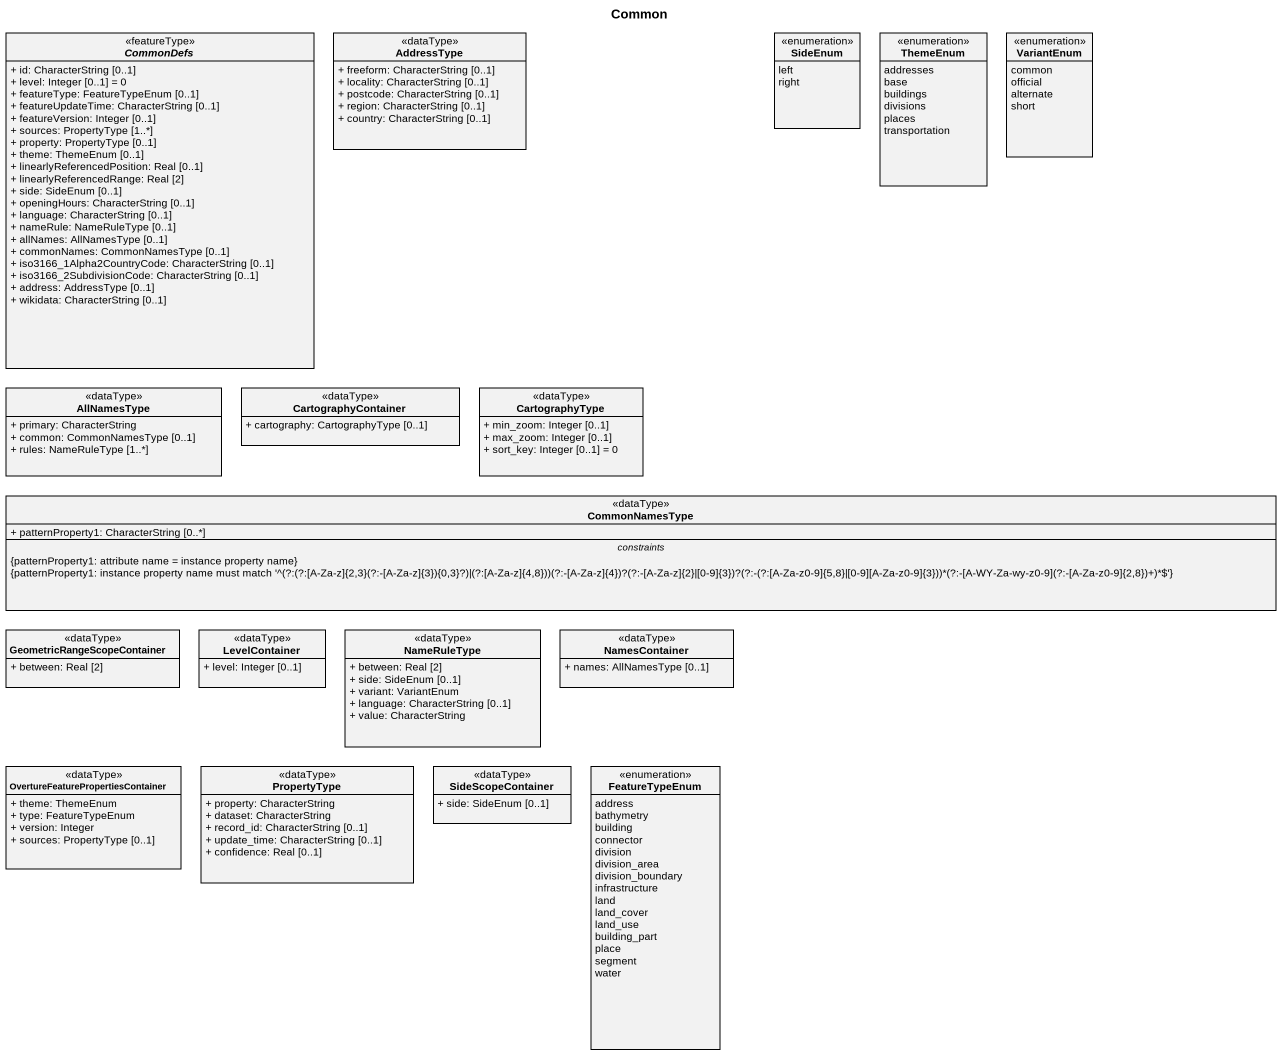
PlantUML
@startuml
title Common
hide circle
hide empty members
skinparam classAttributeIconSize 0
abstract class CommonDefs <<featureType>> {
  + id: CharacterString [0..1]
  + level: Integer [0..1] = 0
  + featureType: FeatureTypeEnum [0..1]
  + featureUpdateTime: CharacterString [0..1]
  + featureVersion: Integer [0..1]
  + sources: PropertyType [1..*]
  + property: PropertyType [0..1]
  + theme: ThemeEnum [0..1]
  + linearlyReferencedPosition: Real [0..1]
  + linearlyReferencedRange: Real [2]
  + side: SideEnum [0..1]
  + openingHours: CharacterString [0..1]
  + language: CharacterString [0..1]
  + nameRule: NameRuleType [0..1]
  + allNames: AllNamesType [0..1]
  + commonNames: CommonNamesType [0..1]
  + iso3166_1Alpha2CountryCode: CharacterString [0..1]
  + iso3166_2SubdivisionCode: CharacterString [0..1]
  + address: AddressType [0..1]
  + wikidata: CharacterString [0..1]
}
class AddressType <<dataType>> {
  + freeform: CharacterString [0..1]
  + locality: CharacterString [0..1]
  + postcode: CharacterString [0..1]
  + region: CharacterString [0..1]
  + country: CharacterString [0..1]
}
enum SideEnum {
  left
  right
}
enum ThemeEnum {
  addresses
  base
  buildings
  divisions
  places
  transportation
}
enum VariantEnum {
  common
  official
  alternate
  short
}
class AllNamesType <<dataType>> {
  + primary: CharacterString
  + common: CommonNamesType [0..1]
  + rules: NameRuleType [1..*]
}
class CartographyContainer <<dataType>> {
  + cartography: CartographyType [0..1]
}
class CartographyType <<dataType>> {
  + min_zoom: Integer [0..1]
  + max_zoom: Integer [0..1]
  + sort_key: Integer [0..1] = 0
}
class CommonNamesType <<dataType>> {
  + patternProperty1: CharacterString [0..*]
  -- constraints --
  {patternProperty1: attribute name = instance property name}
  {field} {patternProperty1: instance property name must match '^(?:(?:[A-Za-z]{2,3}(?:-[A-Za-z]{3}){0,3}?)|(?:[A-Za-z]{4,8}))(?:-[A-Za-z]{4})?(?:-[A-Za-z]{2}|[0-9]{3})?(?:-(?:[A-Za-z0-9]{5,8}|[0-9][A-Za-z0-9]{3}))*(?:-[A-WY-Za-wy-z0-9](?:-[A-Za-z0-9]{2,8})+)*$'}
}
class GeometricRangeScopeContainer <<dataType>> {
  + between: Real [2]
}
class LevelContainer <<dataType>> {
  + level: Integer [0..1]
}
class NameRuleType <<dataType>> {
  + between: Real [2]
  + side: SideEnum [0..1]
  + variant: VariantEnum
  + language: CharacterString [0..1]
  + value: CharacterString
}
class NamesContainer <<dataType>> {
  + names: AllNamesType [0..1]
}
class "OvertureFeaturePropertiesContainer" as OvertureFeaturePropertiesCon <<dataType>> {
  + theme: ThemeEnum
  + type: FeatureTypeEnum
  + version: Integer
  + sources: PropertyType [0..1]
}
class PropertyType <<dataType>> {
  + property: CharacterString
  + dataset: CharacterString
  + record_id: CharacterString [0..1]
  + update_time: CharacterString [0..1]
  + confidence: Real [0..1]
}
class SideScopeContainer <<dataType>> {
  + side: SideEnum [0..1]
}
enum FeatureTypeEnum {
  address
  bathymetry
  building
  connector
  division
  division_area
  division_boundary
  infrastructure
  land
  land_cover
  land_use
  building_part
  place
  segment
  water
}
@enduml
